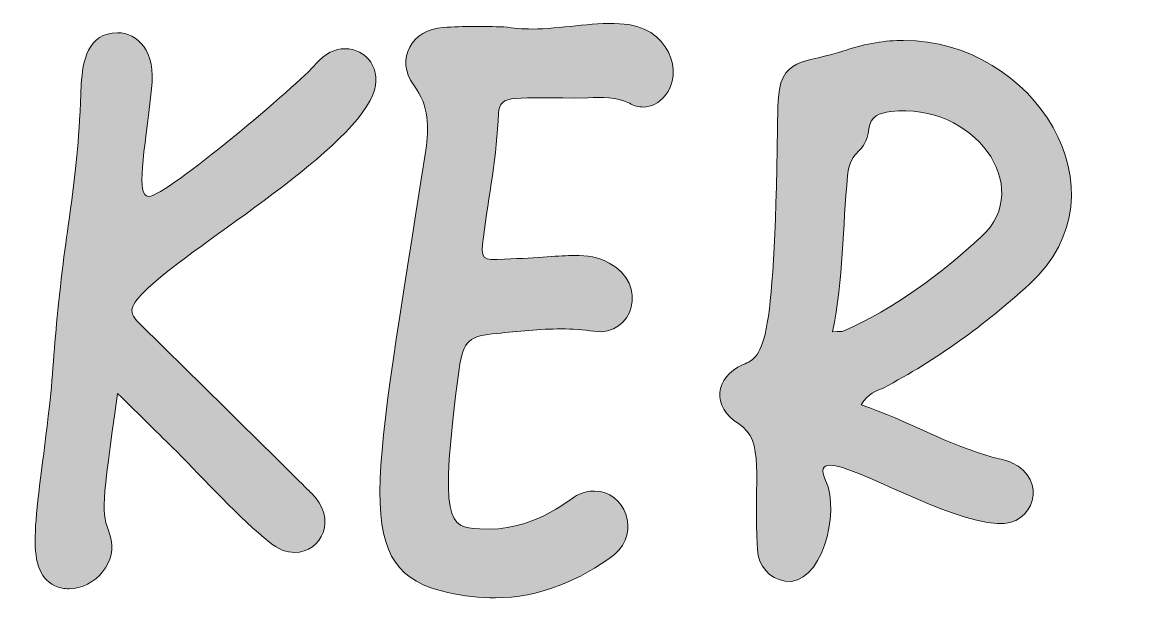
# Model space of a CAD drawing. Header units: inches. Extents: x 148 to 933, y -863 to -217.
# Drawn here: x 626.1 to 887.7, y -861.7 to -725.9 of the extents above; entities that cross this region are included whole.
import ezdxf

# ---------------------------------------------------------------- set-up
doc = ezdxf.new("R2010")
doc.units = ezdxf.units.IN
doc.header["$MEASUREMENT"] = 0
doc.layers.add('Layer 1', color=7, linetype='Continuous')

# ---------------------------------------------------------------- blocks, each defined once
blk = doc.blocks.new('block 5')
at = {"layer": 'Layer 1', "true_color": 0x040404}
h = blk.add_hatch(color=18, dxfattribs=at)
h.dxf.hatch_style = 2
edge = h.paths.add_edge_path()
edge.add_spline(control_points=[(721.34, -756.13), (722.05, -750.77), (722.23, -745.77), (718.48, -740.77), (714.01, -734.69), (718.12, -727.55), (725.45, -727.19), (730.27, -726.83), (734.92, -727.01), (739.74, -727.01), (742.06, -727.37), (744.2, -727.55), (746.35, -727.55), (753.32, -727.55), (760.11, -725.94), (767.07, -726.3), (779.04, -726.65), (782.26, -738.27), (777.79, -743.27), (776.37, -745.06), (774.58, -745.95), (772.61, -745.95), (771.72, -745.95), (770.47, -745.77), (769.4, -745.06), (766.18, -743.45), (762.97, -743.63), (759.57, -743.81), (742.06, -743.99), (738.85, -742.74), (738.49, -747.38), (738.13, -757.39), (736.17, -767.03), (734.92, -776.68), (734.2, -781.86), (734.56, -782.22), (739.92, -781.86), (748.14, -781.51), (752.96, -780.97), (756.35, -780.97), (759.57, -780.97), (761.89, -781.33), (764.57, -782.76), (774.04, -787.58), (770.29, -800.26), (761, -798.84), (758.5, -798.48), (755.82, -798.3), (753.32, -798.3), (748.14, -798.3), (743.13, -798.84), (738.13, -799.37), (731.7, -799.91), (730.09, -800.98), (729.2, -807.77), (724.37, -844.22), (726.7, -845.11), (734.02, -845.47), (746.35, -846.36), (754.92, -838.68), (756.89, -837.61), (758.32, -836.89), (759.75, -836.53), (761.18, -836.53), (768.15, -836.53), (772.25, -846.18), (765.82, -851.54), (757.78, -857.62), (747.96, -861.73), (737.77, -861.73), (734.2, -861.73), (730.27, -861.37), (726.52, -860.48), (703.29, -855.29), (708.83, -836.89), (721.34, -756.13)], knot_values=[0, 0, 0, 0, 1, 1, 1, 2, 2, 2, 3, 3, 3, 4, 4, 4, 5, 5, 5, 6, 6, 6, 7, 7, 7, 8, 8, 8, 9, 9, 9, 10, 10, 10, 11, 11, 11, 12, 12, 12, 13, 13, 13, 14, 14, 14, 15, 15, 15, 16, 16, 16, 17, 17, 17, 18, 18, 18, 19, 19, 19, 20, 20, 20, 21, 21, 21, 22, 22, 22, 23, 23, 23, 24, 24, 24, 25, 25, 25, 25], degree=3, periodic=1)
h = blk.add_hatch(color=18, dxfattribs=at)
h.dxf.hatch_style = 2
edge = h.paths.add_edge_path()
edge.add_spline(control_points=[(632.54, -816.52), (633.43, -808.48), (633.79, -800.44), (634.69, -792.4), (637.01, -769.71), (639.15, -765.25), (640.05, -740.59), (640.4, -735.23), (641.48, -728.44), (648.62, -728.44), (653.27, -728.44), (657.74, -732.73), (656.66, -741.66), (654.88, -757.21), (652.91, -767.03), (655.95, -767.03), (660.24, -767.03), (691.5, -740.41), (695.43, -735.77), (697.58, -733.27), (699.9, -732.19), (702.22, -732.19), (707.23, -732.19), (711.33, -737.02), (708.83, -743.09), (702.94, -757.39), (664.34, -779.72), (654.88, -789.54), (651.12, -793.47), (650.95, -794.37), (654.88, -798.12), (666.67, -809.56), (693.65, -836.36), (694.18, -836.89), (700.79, -843.15), (696.68, -851.01), (690.43, -851.01), (688.46, -851.01), (686.5, -850.29), (684.53, -848.68), (677.57, -843.15), (668.81, -833.5), (662.56, -827.24), (658.27, -822.96), (653.98, -818.84), (648.62, -813.49), (644.87, -840.64), (644.69, -841.18), (646.83, -846.9), (648.98, -853.15), (643.26, -859.58), (637.19, -859.58), (636.12, -859.58), (634.87, -859.4), (633.79, -858.87), (626.11, -855.11), (629.69, -842.43), (632.54, -816.52)], knot_values=[0, 0, 0, 0, 1, 1, 1, 2, 2, 2, 3, 3, 3, 4, 4, 4, 5, 5, 5, 6, 6, 6, 7, 7, 7, 8, 8, 8, 9, 9, 9, 10, 10, 10, 11, 11, 11, 12, 12, 12, 13, 13, 13, 14, 14, 14, 15, 15, 15, 16, 16, 16, 17, 17, 17, 18, 18, 18, 19, 19, 19, 19], degree=3, periodic=1)
h = blk.add_hatch(color=18, dxfattribs=at)
h.dxf.hatch_style = 2
edge = h.paths.add_edge_path()
edge.add_spline(control_points=[(796.19, -806.7), (801.2, -804.73), (803.7, -802.77), (804.41, -745.77), (804.59, -733.44), (810.84, -735.95), (820.49, -732.55), (825.14, -730.94), (829.78, -730.23), (834.07, -730.23), (864.62, -730.23), (887.67, -765.78), (863.73, -787.76), (853.19, -797.41), (841.75, -805.63), (829.25, -812.24), (827.64, -812.95), (825.67, -813.49), (824.07, -816.17), (834.96, -819.92), (844.61, -825.81), (855.51, -828.67), (856.94, -829.03), (858.37, -829.21), (859.62, -829.92), (868.2, -833.68), (864.98, -844.93), (856.22, -844.22), (844.08, -843.5), (822.64, -830.46), (816.74, -830.46), (814.95, -830.46), (814.42, -831.53), (815.67, -834.03), (819.24, -841.71), (814.6, -859.22), (806.02, -857.8), (802.45, -857.08), (799.77, -854.4), (799.59, -850.29), (798.52, -833.14), (801.55, -824.74), (795.12, -820.63), (788.69, -816.7), (789.4, -809.73), (796.19, -806.7)], knot_values=[0, 0, 0, 0, 1, 1, 1, 2, 2, 2, 3, 3, 3, 4, 4, 4, 5, 5, 5, 6, 6, 6, 7, 7, 7, 8, 8, 8, 9, 9, 9, 10, 10, 10, 11, 11, 11, 12, 12, 12, 13, 13, 13, 14, 14, 14, 15, 15, 15, 15], degree=3, periodic=1)
edge = h.paths.add_edge_path()
edge.add_spline(control_points=[(817.28, -799.01), (819.06, -798.84), (819.42, -799.01), (819.78, -798.84), (832.1, -793.47), (842.65, -785.44), (852.47, -776.5), (865.16, -764.71), (850.51, -744.7), (831.03, -747.02), (828.35, -747.38), (826.21, -748.09), (825.85, -751.13), (825.14, -757.56), (821.57, -755.24), (820.85, -762.21), (819.6, -774.36), (819.96, -786.51), (817.28, -799.01)], knot_values=[0, 0, 0, 0, 1, 1, 1, 2, 2, 2, 3, 3, 3, 4, 4, 4, 5, 5, 5, 6, 6, 6, 6], degree=3, periodic=1)
at = {"layer": 'Layer 1', "lineweight": 0}
for points, knots in [([(721.34, -756.13), (722.05, -750.77), (722.23, -745.77), (718.48, -740.77), (714.01, -734.69), (718.12, -727.55), (725.45, -727.19), (730.27, -726.83), (734.92, -727.01), (739.74, -727.01), (742.06, -727.37), (744.2, -727.55), (746.35, -727.55), (753.32, -727.55), (760.11, -725.94), (767.07, -726.3), (779.04, -726.65), (782.26, -738.27), (777.79, -743.27), (776.37, -745.06), (774.58, -745.95), (772.61, -745.95), (771.72, -745.95), (770.47, -745.77), (769.4, -745.06), (766.18, -743.45), (762.97, -743.63), (759.57, -743.81), (742.06, -743.99), (738.85, -742.74), (738.49, -747.38), (738.13, -757.39), (736.17, -767.03), (734.92, -776.68), (734.2, -781.86), (734.56, -782.22), (739.92, -781.86), (748.14, -781.51), (752.96, -780.97), (756.35, -780.97), (759.57, -780.97), (761.89, -781.33), (764.57, -782.76), (774.04, -787.58), (770.29, -800.26), (761, -798.84), (758.5, -798.48), (755.82, -798.3), (753.32, -798.3), (748.14, -798.3), (743.13, -798.84), (738.13, -799.37), (731.7, -799.91), (730.09, -800.98), (729.2, -807.77), (724.37, -844.22), (726.7, -845.11), (734.02, -845.47), (746.35, -846.36), (754.92, -838.68), (756.89, -837.61), (758.32, -836.89), (759.75, -836.53), (761.18, -836.53), (768.15, -836.53), (772.25, -846.18), (765.82, -851.54), (757.78, -857.62), (747.96, -861.73), (737.77, -861.73), (734.2, -861.73), (730.27, -861.37), (726.52, -860.48), (703.29, -855.29), (708.83, -836.89), (721.34, -756.13)], [0, 0, 0, 0, 1, 1, 1, 2, 2, 2, 3, 3, 3, 4, 4, 4, 5, 5, 5, 6, 6, 6, 7, 7, 7, 8, 8, 8, 9, 9, 9, 10, 10, 10, 11, 11, 11, 12, 12, 12, 13, 13, 13, 14, 14, 14, 15, 15, 15, 16, 16, 16, 17, 17, 17, 18, 18, 18, 19, 19, 19, 20, 20, 20, 21, 21, 21, 22, 22, 22, 23, 23, 23, 24, 24, 24, 25, 25, 25, 25]), ([(632.54, -816.52), (633.43, -808.48), (633.79, -800.44), (634.69, -792.4), (637.01, -769.71), (639.15, -765.25), (640.05, -740.59), (640.4, -735.23), (641.48, -728.44), (648.62, -728.44), (653.27, -728.44), (657.74, -732.73), (656.66, -741.66), (654.88, -757.21), (652.91, -767.03), (655.95, -767.03), (660.24, -767.03), (691.5, -740.41), (695.43, -735.77), (697.58, -733.27), (699.9, -732.19), (702.22, -732.19), (707.23, -732.19), (711.33, -737.02), (708.83, -743.09), (702.94, -757.39), (664.34, -779.72), (654.88, -789.54), (651.12, -793.47), (650.95, -794.37), (654.88, -798.12), (666.67, -809.56), (693.65, -836.36), (694.18, -836.89), (700.79, -843.15), (696.68, -851.01), (690.43, -851.01), (688.46, -851.01), (686.5, -850.29), (684.53, -848.68), (677.57, -843.15), (668.81, -833.5), (662.56, -827.24), (658.27, -822.96), (653.98, -818.84), (648.62, -813.49), (644.87, -840.64), (644.69, -841.18), (646.83, -846.9), (648.98, -853.15), (643.26, -859.58), (637.19, -859.58), (636.12, -859.58), (634.87, -859.4), (633.79, -858.87), (626.11, -855.11), (629.69, -842.43), (632.54, -816.52)], [0, 0, 0, 0, 1, 1, 1, 2, 2, 2, 3, 3, 3, 4, 4, 4, 5, 5, 5, 6, 6, 6, 7, 7, 7, 8, 8, 8, 9, 9, 9, 10, 10, 10, 11, 11, 11, 12, 12, 12, 13, 13, 13, 14, 14, 14, 15, 15, 15, 16, 16, 16, 17, 17, 17, 18, 18, 18, 19, 19, 19, 19]), ([(796.19, -806.7), (801.2, -804.73), (803.7, -802.77), (804.41, -745.77), (804.59, -733.44), (810.84, -735.95), (820.49, -732.55), (825.14, -730.94), (829.78, -730.23), (834.07, -730.23), (864.62, -730.23), (887.67, -765.78), (863.73, -787.76), (853.19, -797.41), (841.75, -805.63), (829.25, -812.24), (827.64, -812.95), (825.67, -813.49), (824.07, -816.17), (834.96, -819.92), (844.61, -825.81), (855.51, -828.67), (856.94, -829.03), (858.37, -829.21), (859.62, -829.92), (868.2, -833.68), (864.98, -844.93), (856.22, -844.22), (844.08, -843.5), (822.64, -830.46), (816.74, -830.46), (814.95, -830.46), (814.42, -831.53), (815.67, -834.03), (819.24, -841.71), (814.6, -859.22), (806.02, -857.8), (802.45, -857.08), (799.77, -854.4), (799.59, -850.29), (798.52, -833.14), (801.55, -824.74), (795.12, -820.63), (788.69, -816.7), (789.4, -809.73), (796.19, -806.7)], [0, 0, 0, 0, 1, 1, 1, 2, 2, 2, 3, 3, 3, 4, 4, 4, 5, 5, 5, 6, 6, 6, 7, 7, 7, 8, 8, 8, 9, 9, 9, 10, 10, 10, 11, 11, 11, 12, 12, 12, 13, 13, 13, 14, 14, 14, 15, 15, 15, 15]), ([(817.28, -799.01), (819.06, -798.84), (819.42, -799.01), (819.78, -798.84), (832.1, -793.47), (842.65, -785.44), (852.47, -776.5), (865.16, -764.71), (850.51, -744.7), (831.03, -747.02), (828.35, -747.38), (826.21, -748.09), (825.85, -751.13), (825.14, -757.56), (821.57, -755.24), (820.85, -762.21), (819.6, -774.36), (819.96, -786.51), (817.28, -799.01)], [0, 0, 0, 0, 1, 1, 1, 2, 2, 2, 3, 3, 3, 4, 4, 4, 5, 5, 5, 6, 6, 6, 6])]:
    blk.add_open_spline(points, degree=3, knots=knots, dxfattribs=at)
blk = doc.blocks.new('block 2')
at = {"layer": 'Layer 1'}
blk.add_blockref('block 5', (0, 0), dxfattribs=at)

msp = doc.modelspace()

# ---------------------------------------------------------------- block references
at = {"layer": 'Layer 1'}
msp.add_blockref('block 2', (0, 0), dxfattribs=at)

doc.saveas('drawing.dxf')
